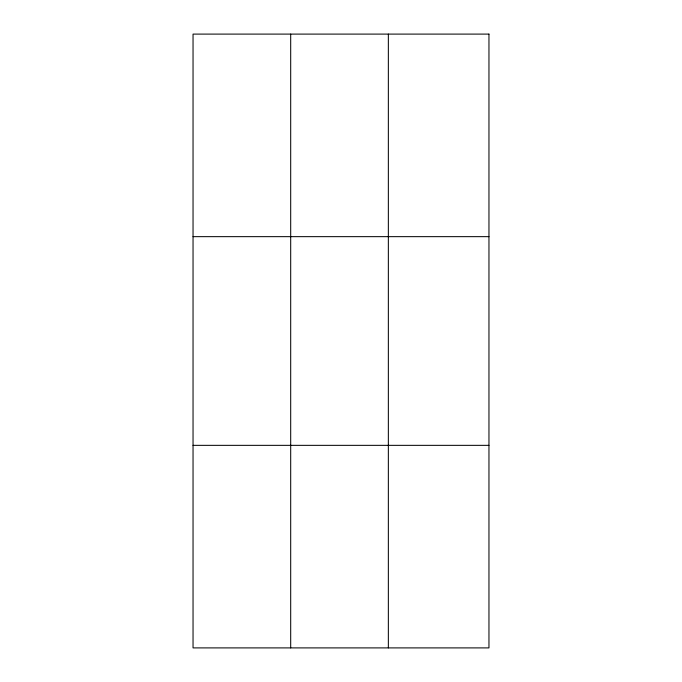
<?xml version="1.0" encoding="UTF-8"?>
<svg xmlns="http://www.w3.org/2000/svg" width="682" height="682" viewBox="0 0 682 682"><rect width="100%" height="100%" fill="white"/><g stroke="black" fill="none" stroke-linecap="round" stroke-linejoin="round"><path stroke-width="1.02" d="M290.694 34.1L290.694 647.9M388.348 34.1L388.348 647.9M193.04 236.654L488.96 236.654M193.04 445.346L488.96 445.346M488.96 34.1L488.96 647.9L193.04 647.9L193.04 34.1L488.96 34.1"/></g></svg>
